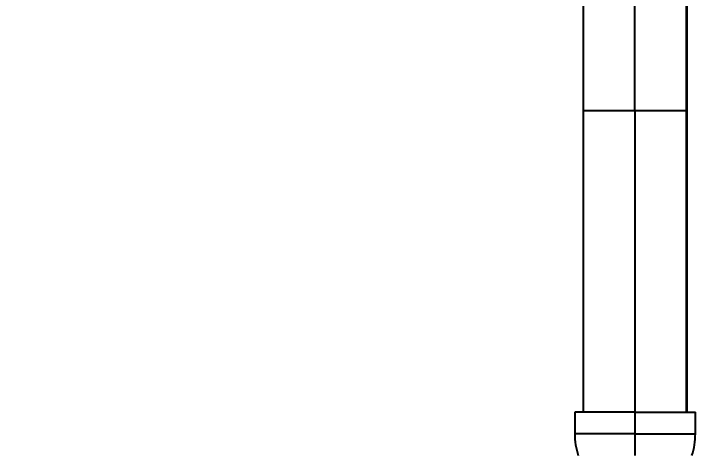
# Model space of a CAD drawing. Extents: x 0 to 790, y 0 to 579.
# Drawn here: x 451.5 to 530.6, y 141.5 to 192.8 of the extents above; entities that cross this region are included whole.
import ezdxf

# ---------------------------------------------------------------- set-up
doc = ezdxf.new("R2010")
doc.units = 0
doc.header["$LTSCALE"] = 10
doc.header["$MEASUREMENT"] = 0
doc.header["$PDMODE"] = 3
doc.header["$PDSIZE"] = -10
doc.layers.get('0').update_dxf_attribs({"linetype": 'CONTINUOUS'})
doc.layers.get('DEFPOINTS').update_dxf_attribs({"linetype": 'CONTINUOUS'})
doc.layers.add('1', color=7, linetype='CONTINUOUS')
doc.styles.add('Daelim Dimension', font='')
doc.styles.get('Daelim Dimension').set_extended_font_data('나눔고딕')
doc.dimstyles.new('DEFAULT', dxfattribs={"dimscale": 2, "dimtxt": 2, "dimasz": 2, "dimexe": 0, "dimexo": 2, "dimgap": 1, "dimtad": 1, "dimdec": 0, "dimzin": 9, "dimdsep": 46, "dimtxsty": 'Daelim Dimension', "dimcen": 0.5, "dimclrd": 5, "dimclre": 5, "dimclrt": 256, "dimadec": 1, "dimazin": 0, "dimtfac": 1, "dimtdec": 0, "dimtix": 1, "dimtmove": 0, "dimatfit": 3, "dimfxl": 1, "dimtolj": 1, "dimtzin": 1, "dimlwd": 9, "dimlwe": 9, "dimarcsym": 0})

# ---------------------------------------------------------------- blocks, each defined once
blk = doc.blocks.new('*D5')
at = {"color": 5, "lineweight": 9, "ltscale": 0.5, "transparency": 16777216}
for p, q in [((503.007, 257.954), (358.648, 257.954)), ((358.648, 253.954), (358.648, 123.01)), ((505.792, 119.01), (358.648, 119.01))]:
    blk.add_line(p, q, dxfattribs=at)
at = {"color": 5, "ltscale": 0.5, "transparency": 16777216}
for points in [[(357.982, 253.954), (359.315, 253.954), (358.648, 257.954)], [(357.982, 123.01), (359.315, 123.01), (358.648, 119.01)]]:
    blk.add_solid(points, dxfattribs=at)
at = {"layer": 'DEFPOINTS', "color": 0, "ltscale": 0.5, "transparency": 16777216}
for p in [(507.007, 257.954), (358.648, 119.01), (509.792, 119.01)]:
    blk.add_point(p, dxfattribs=at)
at = {"color": 7, "lineweight": -3, "ltscale": 0.5, "transparency": 16777216, "insert": (351.198, 188.482), "char_height": 10, "attachment_point": 5, "rotation": 90, "style": 'Daelim Dimension'}
blk.add_mtext('\\A1;370', dxfattribs=at)

msp = doc.modelspace()

# ---------------------------------------------------------------- linework, layer by layer
at = {"layer": '1', "color": 7, "linetype": 'Continuous', "lineweight": -3}
for p, q in [((523.615, 181.51), (523.615, 207.763)), ((517.615, 195.81), (517.615, 181.51)), ((529.615, 181.51), (529.615, 195.844)), ((529.679, 181.51), (529.679, 195.842)), ((517.615, 181.51), (517.615, 146.51)), ((523.615, 181.51), (517.615, 181.51)), ((523.615, 181.51), (523.615, 146.51)), ((529.615, 181.51), (523.615, 181.51)), ((529.615, 146.51), (529.615, 181.51)), ((529.679, 181.51), (529.615, 181.51)), ((529.679, 146.51), (529.679, 181.51)), ((516.647, 146.51), (516.647, 144.008)), ((523.647, 146.51), (516.647, 146.51)), ((523.647, 146.51), (530.647, 146.51)), ((523.647, 144.008), (523.647, 146.51)), ((530.647, 144.008), (530.647, 146.51)), ((523.647, 144.008), (516.647, 144.008)), ((523.647, 144.008), (530.647, 144.008)), ((523.647, 141.51), (523.647, 144.008))]:
    msp.add_line(p, q, dxfattribs=at)
for centre, start, end in [((524.647, 144.008), 180, 198.19487), ((522.647, 144.008), 341.80513, 0)]:
    msp.add_arc(centre, 8, start, end, dxfattribs=at)

# ---------------------------------------------------------------- dimensions: what is measured, and where the dimension line sits
at = {"color": 7, "lineweight": -3, "ltscale": 0.5}
dim = msp.add_linear_dim(base=(358.648, 119.01), p1=(507.007, 257.954), p2=(509.792, 119.01), angle=90, text='370', dimstyle='DEFAULT', override={"dimtxt": 5, "dimclrd": 5, "dimclre": 5, "dimclrt": 7}, dxfattribs=at)
dim.commit()
dim.dimension.update_dxf_attribs({"geometry": '*D5', "text_midpoint": (351.198, 188.482)})

doc.saveas('drawing.dxf')
